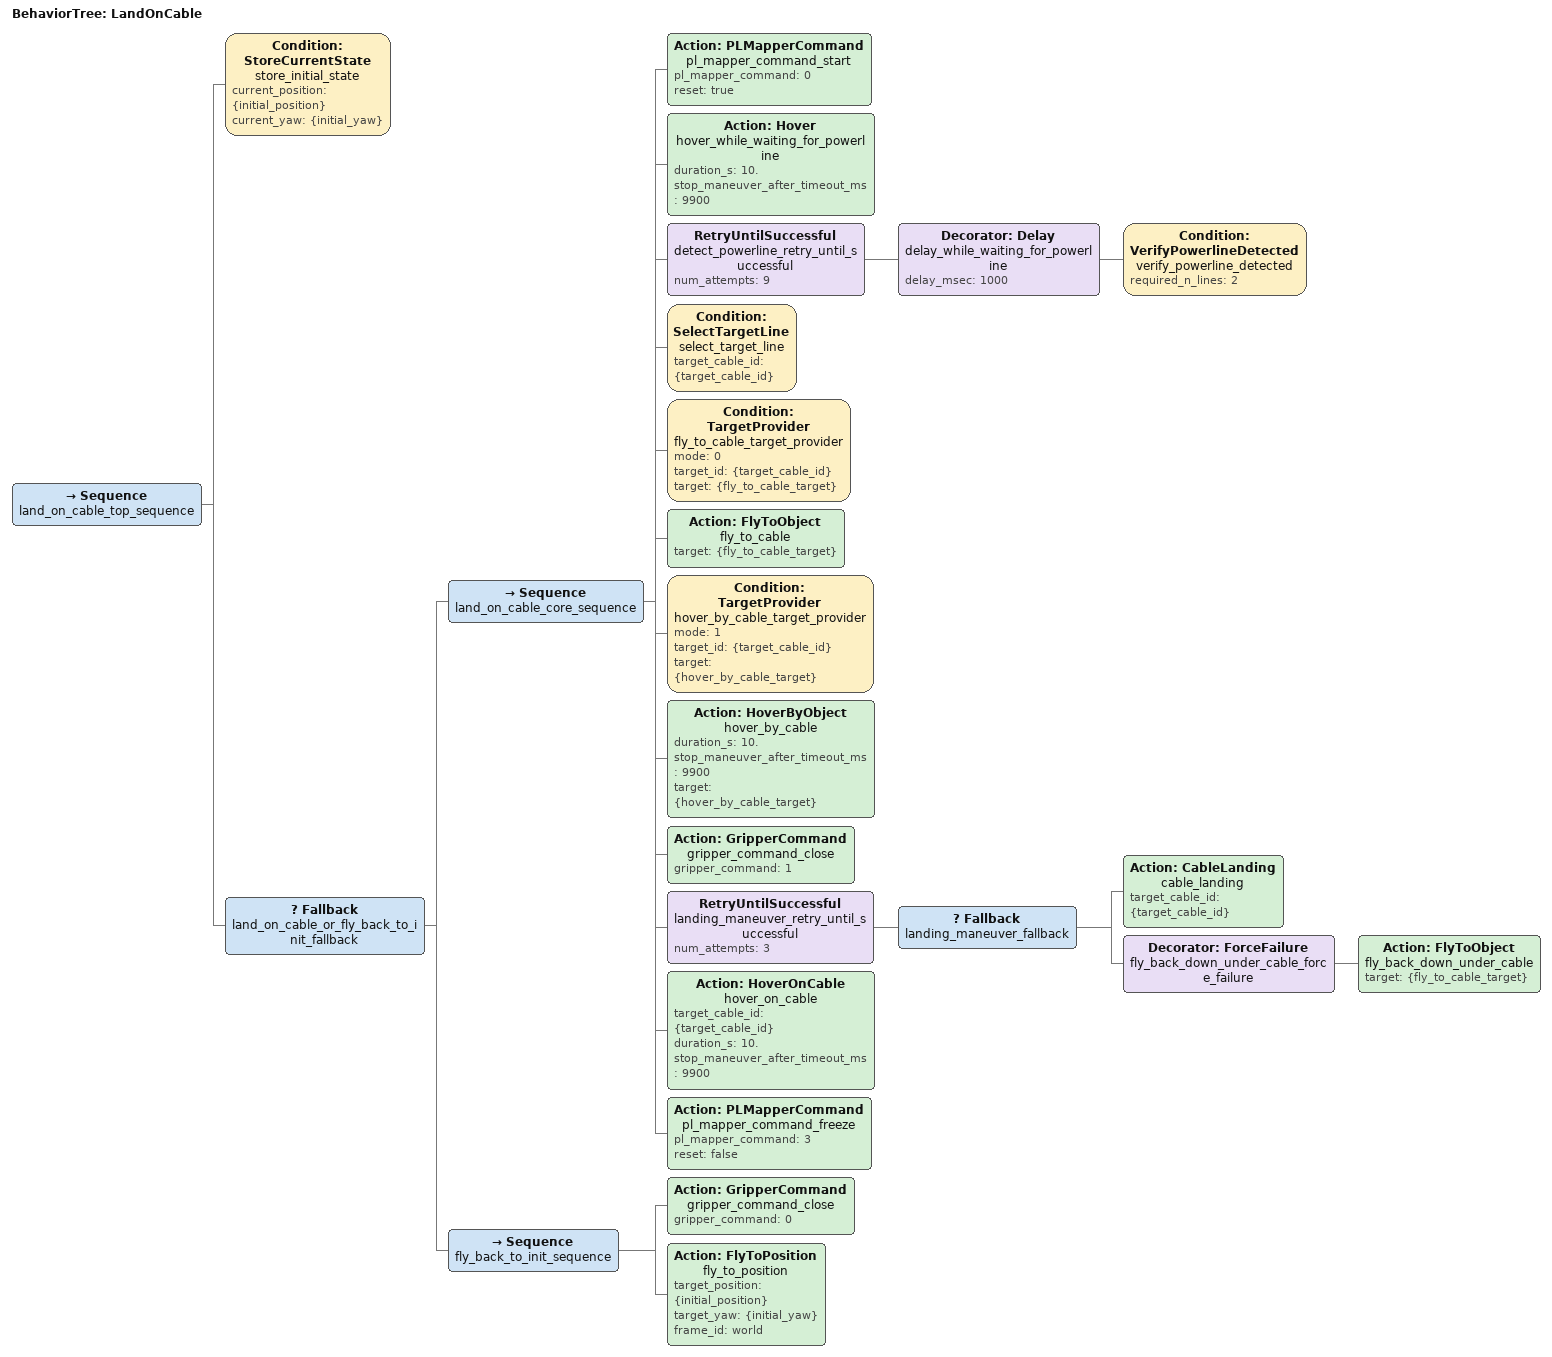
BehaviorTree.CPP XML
<root BTCPP_format="4">
     <BehaviorTree ID="LandOnCable">
        <Sequence name="land_on_cable_top_sequence">

            <Condition
                ID="StoreCurrentState"
                name="store_initial_state"
                current_position="{initial_position}"
                current_yaw="{initial_yaw}"
            />

                <Fallback name="land_on_cable_or_fly_back_to_init_fallback">

                    <Sequence name="land_on_cable_core_sequence">

                        <Action
                            ID="PLMapperCommand"
                            name="pl_mapper_command_start"
                            pl_mapper_command="0"
                            reset="true"
                        />
                        <Action
                            ID="Hover"
                            name="hover_while_waiting_for_powerline"
                            duration_s="10."
                            stop_maneuver_after_timeout_ms="9900"
                        />

                        <RetryUntilSuccessful name="detect_powerline_retry_until_successful" num_attempts="9">
                            <Decorator ID="Delay" name="delay_while_waiting_for_powerline" delay_msec="1000">
                                <Condition
                                    ID="VerifyPowerlineDetected"
                                    name="verify_powerline_detected"
                                    required_n_lines="2"
                                />
                            </Decorator>
                        </RetryUntilSuccessful>

                        <Condition
                            ID="SelectTargetLine"
                            name="select_target_line"
                            target_cable_id="{target_cable_id}"
                        />

                        <Condition
                            ID="TargetProvider"
                            name="fly_to_cable_target_provider"
                            mode="0"
                            target_id="{target_cable_id}"
                            target="{fly_to_cable_target}"
                        />
                        <Action
                            ID="FlyToObject"
                            name="fly_to_cable"
                            target="{fly_to_cable_target}"
                        />

                        <Condition
                            ID="TargetProvider"
                            name="hover_by_cable_target_provider"
                            mode="1"
                            target_id="{target_cable_id}"
                            target="{hover_by_cable_target}"
                        />
                        <Action
                            ID="HoverByObject"
                            name="hover_by_cable"
                            duration_s="10."
                            stop_maneuver_after_timeout_ms="9900"
                            target="{hover_by_cable_target}"
                        />

                        <Action
                            ID="GripperCommand"
                            name="gripper_command_close"
                            gripper_command="1"
                        />

                        <RetryUntilSuccessful name="landing_maneuver_retry_until_successful" num_attempts="3">
                            <Fallback name="landing_maneuver_fallback">
                                <Action
                                    ID="CableLanding"
                                    name="cable_landing"
                                    target_cable_id="{target_cable_id}"
                                />

                                <Decorator ID="ForceFailure" name="fly_back_down_under_cable_force_failure">
                                    <Action
                                        ID="FlyToObject"
                                        name="fly_back_down_under_cable"
                                        target="{fly_to_cable_target}"
                                    />
                                </Decorator>
                            </Fallback>

                        </RetryUntilSuccessful>

                        <Action ID="HoverOnCable" name="hover_on_cable"
                            target_cable_id="{target_cable_id}"
                            duration_s="10."
                            stop_maneuver_after_timeout_ms="9900"
                        />

                        <Action
                            ID="PLMapperCommand"
                            name="pl_mapper_command_freeze"
                            pl_mapper_command="3"
                            reset="false"
                        />

                    </Sequence>

                    <Sequence name="fly_back_to_init_sequence">
                        <Action
                            ID="GripperCommand"
                            name="gripper_command_close"
                            gripper_command="0"
                        />

                        <Action
                            ID="FlyToPosition"
                            name="fly_to_position"
                            target_position="{initial_position}"
                            target_yaw="{initial_yaw}"
                            frame_id="world"
                        />
                    </Sequence>

                </Fallback>

        </Sequence>
     </BehaviorTree>
 </root>
